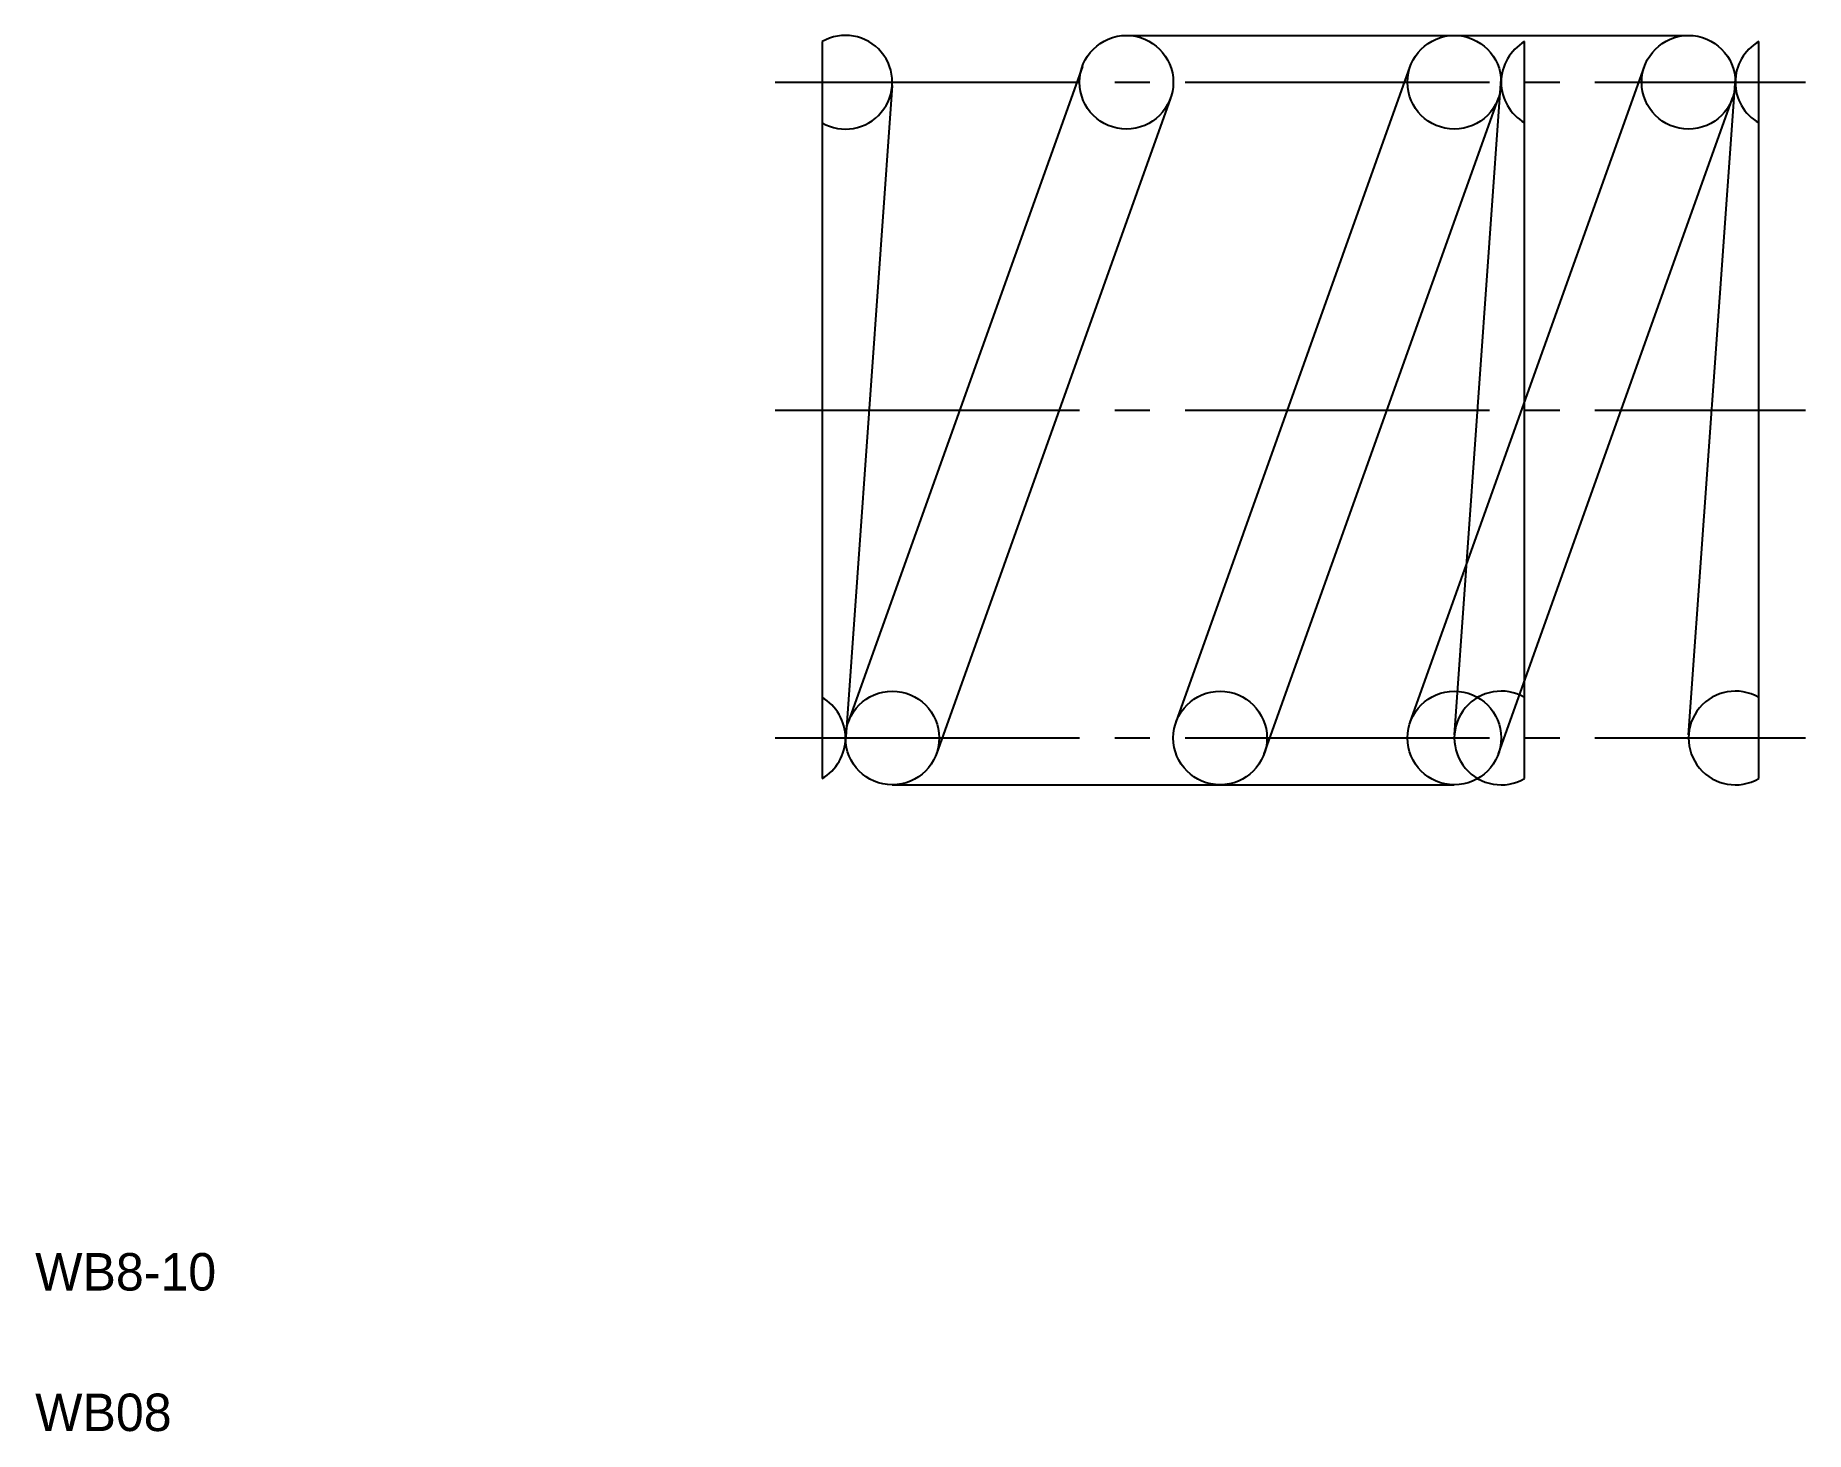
# Model space of a CAD drawing. Extents: x 1 to 19.9, y 1 to 15.9.
import ezdxf

# ---------------------------------------------------------------- set-up
doc = ezdxf.new("R2010")
doc.units = 0
doc.header["$LTSCALE"] = 0.25
doc.linetypes.add('CENTER', pattern=[17.5, 13, -1.5, 1.5, -1.5])
doc.linetypes.add('PHANTOM', pattern=[63.5, 31.75, -6.35, 6.35, -6.35, 6.35, -6.35])
doc.layers.get('0').update_dxf_attribs({"linetype": 'CONTINUOUS'})
doc.layers.add('CENTER', color=1, linetype='CENTER')

msp = doc.modelspace()

# ---------------------------------------------------------------- linework, layer by layer
at = {"color": 3, "linetype": 'PHANTOM'}
for p, q in [((12.65, 15.898), (18.65, 15.898)), ((16.9, 7.965), (16.9, 15.831)), ((13.179, 8.566), (15.679, 15.566)), ((16.151, 8.433), (16.651, 15.433)), ((14.121, 8.229), (16.621, 15.229)), ((10.15, 7.898), (16.15, 7.898))]:
    msp.add_line(p, q, dxfattribs=at)
for p, q in [((14.15, 15.898), (14.15, 15.898)), ((15.65, 15.898), (15.65, 15.898)), ((9.4, 15.831), (9.4, 7.965)), ((19.4, 7.965), (19.4, 15.831)), ((12.179, 15.566), (9.679, 8.566)), ((15.679, 8.566), (18.179, 15.566)), ((10.149, 15.362), (9.649, 8.362)), ((18.651, 8.433), (19.151, 15.433)), ((13.121, 15.229), (10.621, 8.229)), ((16.621, 8.229), (19.121, 15.229))]:
    msp.add_line(p, q)
for centre in [(12.65, 15.398), (18.65, 15.398), (10.15, 8.398), (16.15, 8.398)]:
    msp.add_circle(centre, 0.5)
for centre in [(16.15, 15.398), (13.65, 8.398)]:
    msp.add_circle(centre, 0.5, dxfattribs=at)
for centre, start, end in [((9.65, 15.398), 240, 120), ((19.65, 15.398), 120, 240), ((19.15, 8.398), 60, 300), ((9.15, 8.398), 300, 60)]:
    msp.add_arc(centre, 0.5, start, end)
for centre, start, end in [((17.15, 15.398), 120, 240), ((16.65, 8.398), 60, 300)]:
    msp.add_arc(centre, 0.5, start, end, dxfattribs=at)
at = {"layer": 'CENTER', "color": 1, "linetype": 'CENTER'}
for p, q in [((8.9, 15.398), (19.9, 15.398)), ((8.9, 11.898), (19.9, 11.898)), ((8.9, 8.398), (19.9, 8.398))]:
    msp.add_line(p, q, dxfattribs=at)

# ---------------------------------------------------------------- texts
for s, p in [('WB8-10', (1, 2.5)), ('WB08', (1, 1))]:
    msp.add_text(s, height=0.4).set_placement(p)

doc.saveas('drawing.dxf')
